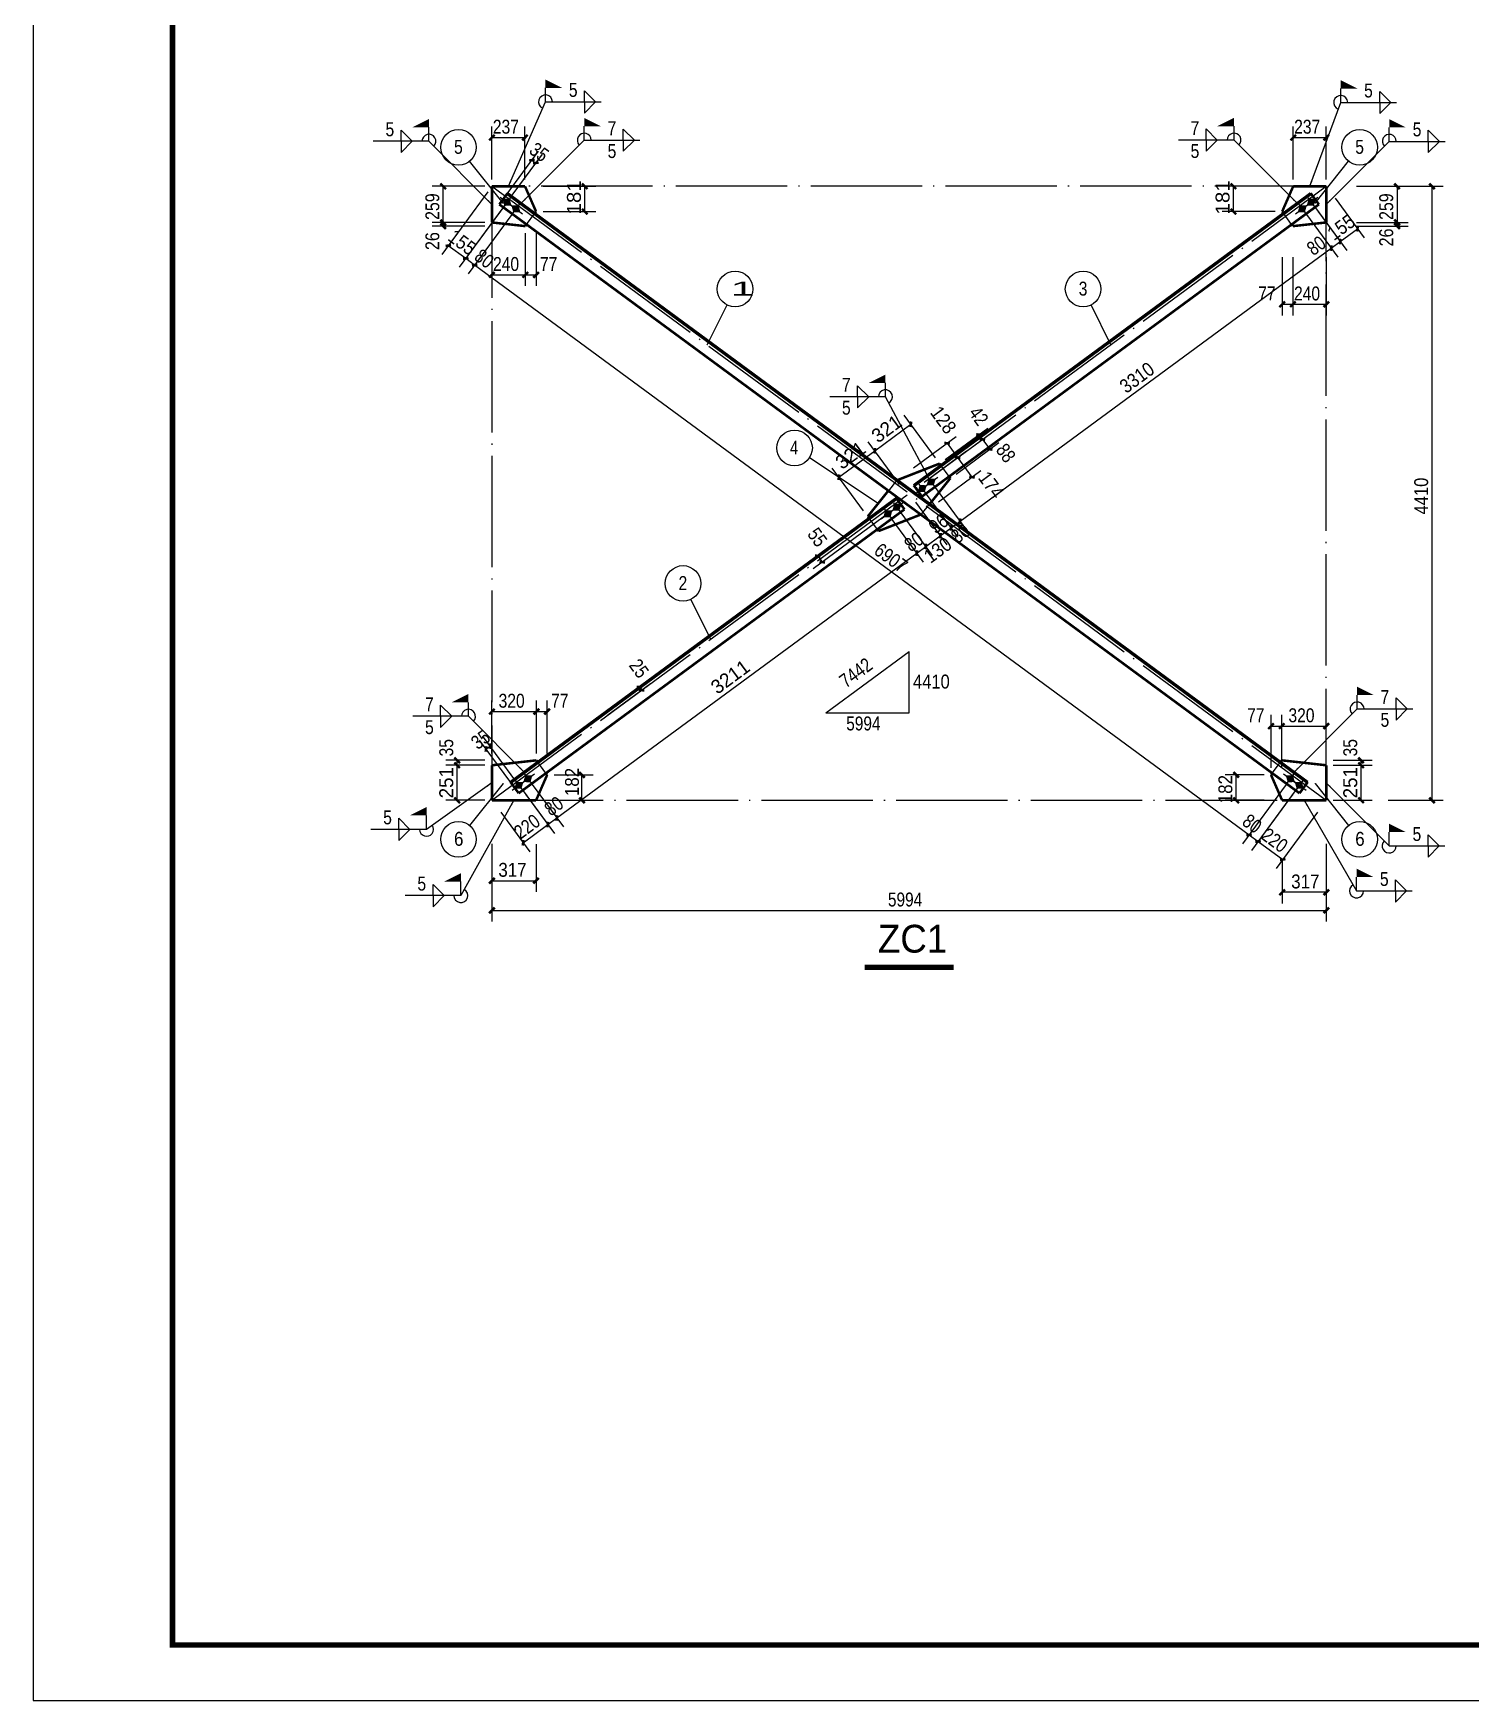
# Model space of a CAD drawing. Extents: x 3335981 to 3441081, y -1122115 to -866695.
# Drawn here: x 3335981 to 3361795, y -1122115 to -1092178 of the extents above; entities that cross this region are included whole.
import ezdxf

# ---------------------------------------------------------------- set-up
doc = ezdxf.new("R2010")
doc.units = 0
doc.header["$LTSCALE"] = 1000
doc.header["$MEASUREMENT"] = 0
doc.linetypes.add('2', pattern=[3800, 3000, -300, 200, -300])
doc.linetypes.add('DOTE', pattern=[2.42, 2, -0.2, 0.02, -0.2])
for name, color, linetype in [('10', 2, 'Continuous'), ('180', 253, '2'), ('35', 253, 'Continuous'), ('PUB_TITLE', 4, 'Continuous'), ('尺寸标注', 253, 'Continuous'), ('焊缝标注', 1, 'Continuous'), ('编号标注', 253, 'Continuous')]:
    doc.layers.add(name, color=color, linetype=linetype)
doc.styles.get("Standard").update_dxf_attribs({"font": 'sa-rs.shx', "width": 0.8, "bigfont": 'GBCBIG.shx'})

msp = doc.modelspace()

# ---------------------------------------------------------------- linework, layer by layer
at = {"layer": '10', "color": 253, "linetype": 'ByBlock'}
for p, q in [((3344366, -1095122), (3344608, -1095299)), ((3344546, -1095130), (3344428, -1095291)), ((3344527, -1095240), (3344769, -1095418)), ((3344707, -1095248), (3344589, -1095409)), ((3358650, -1095418), (3358891, -1095240)), ((3358711, -1095248), (3358830, -1095409)), ((3358811, -1095299), (3359052, -1095122)), ((3358872, -1095130), (3358991, -1095291)), ((3351984, -1100322), (3352226, -1100144)), ((3352046, -1100152), (3352165, -1100313)), ((3351823, -1100440), (3352065, -1100262)), ((3351885, -1100271), (3352003, -1100432)), ((3351207, -1100893), (3351449, -1100716)), ((3351269, -1100724), (3351387, -1100885)), ((3351368, -1100775), (3351610, -1100597)), ((3351430, -1100605), (3351548, -1100767)), ((3344581, -1105769), (3344823, -1105591)), ((3344742, -1105650), (3344984, -1105472)), ((3344804, -1105481), (3344922, -1105642)), ((3358435, -1105472), (3358677, -1105650)), ((3358615, -1105481), (3358496, -1105642)), ((3358596, -1105591), (3358838, -1105769)), ((3344642, -1105599), (3344761, -1105760)), ((3358776, -1105599), (3358658, -1105760))]:
    msp.add_line(p, q, dxfattribs=at)
at = {"layer": '10', "color": 1, "const_width": 45}
for points in [[(3344435, -1095172), (3344457, -1095251), (3344539, -1095249), (3344517, -1095170), (3344435, -1095172)], [(3344596, -1095290), (3344618, -1095369), (3344700, -1095367), (3344678, -1095289), (3344596, -1095290)], [(3358718, -1095367), (3358800, -1095369), (3358823, -1095290), (3358741, -1095289), (3358718, -1095367)], [(3358879, -1095249), (3358961, -1095251), (3358984, -1095172), (3358902, -1095170), (3358879, -1095249)], [(3352053, -1100271), (3352135, -1100273), (3352158, -1100194), (3352076, -1100193), (3352053, -1100271)], [(3351892, -1100390), (3351974, -1100392), (3351997, -1100313), (3351915, -1100311), (3351892, -1100390)], [(3351276, -1100843), (3351358, -1100845), (3351380, -1100766), (3351298, -1100764), (3351276, -1100843)], [(3351437, -1100725), (3351519, -1100726), (3351542, -1100648), (3351460, -1100646), (3351437, -1100725)], [(3344810, -1105600), (3344892, -1105602), (3344915, -1105523), (3344833, -1105521), (3344810, -1105600)], [(3358503, -1105523), (3358526, -1105602), (3358608, -1105600), (3358585, -1105521), (3358503, -1105523)], [(3344649, -1105718), (3344731, -1105720), (3344754, -1105641), (3344672, -1105640), (3344649, -1105718)], [(3358664, -1105641), (3358687, -1105720), (3358769, -1105718), (3358746, -1105640), (3358664, -1105641)]]:
    msp.add_lwpolyline(points, dxfattribs=at)
at = {"layer": '10', "const_width": 15}
for points in [[(3344494, -1095210, 1), (3344479, -1095210, 1), (3344494, -1095210, 1)], [(3344656, -1095329, 1), (3344641, -1095329, 1), (3344656, -1095329, 1)], [(3358778, -1095329, 1), (3358763, -1095329, 1), (3358778, -1095329, 1)], [(3358939, -1095210, 1), (3358924, -1095210, 1), (3358939, -1095210, 1)], [(3351952, -1100351, 1), (3351937, -1100351, 1), (3351952, -1100351, 1)], [(3352113, -1100233, 1), (3352098, -1100233, 1), (3352113, -1100233, 1)], [(3351336, -1100805, 1), (3351321, -1100805, 1), (3351336, -1100805, 1)], [(3351497, -1100686, 1), (3351482, -1100686, 1), (3351497, -1100686, 1)], [(3344870, -1105561, 1), (3344855, -1105561, 1), (3344870, -1105561, 1)], [(3358563, -1105561, 1), (3358548, -1105561, 1), (3358563, -1105561, 1)], [(3344709, -1105680, 1), (3344694, -1105680, 1), (3344709, -1105680, 1)], [(3358724, -1105680, 1), (3358709, -1105680, 1), (3358724, -1105680, 1)]]:
    msp.add_lwpolyline(points, format="xyb", close=True, dxfattribs=at)
at = {"layer": '180', "color": 253, "linetype": 'DOTE'}
for p, q in [((3359202, -1094924), (3344217, -1094924)), ((3344217, -1094924), (3344217, -1105949)), ((3344217, -1094924), (3359202, -1105949)), ((3344217, -1105949), (3359202, -1094924)), ((3359202, -1105949), (3359202, -1094924)), ((3344217, -1105949), (3359202, -1105949))]:
    msp.add_line(p, q, dxfattribs=at)
at = {"layer": '180', "color": 2, "linetype": 'ByBlock'}
for p, q in [((3344839, -1095609), (3344987, -1095408)), ((3358579, -1095609), (3358431, -1095408)), ((3351499, -1100199), (3351486, -1100205)), ((3352430, -1100134), (3352282, -1099932)), ((3351486, -1100205), (3351337, -1100390)), ((3351933, -1100813), (3352081, -1100627)), ((3350989, -1100883), (3351137, -1101085)), ((3351919, -1100818), (3351933, -1100813)), ((3345187, -1105462), (3345039, -1105261)), ((3358231, -1105462), (3358379, -1105261))]:
    msp.add_line(p, q, dxfattribs=at)
at = {"layer": '180', "color": 253, "linetype": 'ByBlock'}
for p, q in [((3350211, -1104376), (3351709, -1103274)), ((3351709, -1104376), (3351709, -1103274)), ((3350211, -1104376), (3351709, -1104376))]:
    msp.add_line(p, q, dxfattribs=at)
at = {"layer": '180', "color": 2, "const_width": 45}
for points in [[(3344811, -1094924), (3344217, -1094924)], [(3344217, -1094924), (3344217, -1095573)], [(3344498, -1095048), (3344350, -1095249)], [(3344489, -1095060), (3358860, -1105633)], [(3358869, -1105621), (3344498, -1095048)], [(3345010, -1095378), (3344811, -1094924)], [(3358921, -1095048), (3351792, -1100292)], [(3351801, -1100304), (3358929, -1095060)], [(3358409, -1095378), (3358608, -1094924)], [(3358608, -1094924), (3359202, -1094924)], [(3359069, -1095249), (3358921, -1095048)], [(3359202, -1094924), (3359202, -1095573)], [(3344350, -1095249), (3358721, -1105822)], [(3344987, -1095408), (3345010, -1095378)], [(3351940, -1100494), (3359069, -1095249)], [(3358431, -1095408), (3358409, -1095378)], [(3344217, -1095573), (3344817, -1095639)], [(3344817, -1095639), (3344839, -1095609)], [(3358602, -1095639), (3358579, -1095609)], [(3359202, -1095573), (3358602, -1095639)], [(3352259, -1099902), (3351499, -1100199)], [(3352282, -1099932), (3352259, -1099902)], [(3352081, -1100627), (3352452, -1100164)], [(3352452, -1100164), (3352430, -1100134)], [(3351478, -1100523), (3344550, -1105621)], [(3351337, -1100390), (3350967, -1100853)], [(3351626, -1100725), (3351478, -1100523)], [(3351792, -1100292), (3351940, -1100494)], [(3344559, -1105633), (3351487, -1100535)], [(3344698, -1105822), (3351626, -1100725)], [(3351159, -1101115), (3351919, -1100818)], [(3350967, -1100853), (3350989, -1100883)], [(3351137, -1101085), (3351159, -1101115)], [(3345017, -1105231), (3344217, -1105320)], [(3345039, -1105261), (3345017, -1105231)], [(3358379, -1105261), (3358402, -1105231)], [(3358402, -1105231), (3359202, -1105320)], [(3344217, -1105320), (3344217, -1105949)], [(3345010, -1105949), (3345209, -1105492)], [(3345209, -1105492), (3345187, -1105462)], [(3358209, -1105492), (3358231, -1105462)], [(3358409, -1105949), (3358209, -1105492)], [(3359202, -1105320), (3359202, -1105949)], [(3344550, -1105621), (3344698, -1105822)], [(3358721, -1105822), (3358869, -1105621)], [(3344217, -1105949), (3345010, -1105949)], [(3359202, -1105949), (3358409, -1105949)]]:
    msp.add_lwpolyline(points, dxfattribs=at)
at = {"layer": '35', "const_width": 95}
msp.add_lwpolyline([(3350909, -1108949), (3352509, -1108949)], dxfattribs=at)
at = {"layer": 'PUB_TITLE', "linetype": 'ByBlock'}
msp.add_lwpolyline([(3335981, -1122115), (3441081, -1122115), (3441081, -1062715), (3335981, -1062715)], close=True, dxfattribs=at)
at = {"layer": 'PUB_TITLE', "linetype": 'ByBlock', "const_width": 100}
msp.add_lwpolyline([(3338481, -1121115), (3440081, -1121115), (3440081, -1063715), (3338481, -1063715)], close=True, dxfattribs=at)
at = {"layer": '尺寸标注', "color": 253, "linetype": 'ByBlock'}
for p, q in [((3344217, -1094799), (3344217, -1093849)), ((3344811, -1094799), (3344811, -1093849)), ((3358608, -1094799), (3358608, -1093849)), ((3359202, -1094799), (3359202, -1093849)), ((3344491, -1095058), (3345054, -1094293)), ((3344561, -1095110), (3345124, -1094345)), ((3344092, -1094924), (3343142, -1094924)), ((3344143, -1095024), (3343316, -1096149)), ((3345135, -1094924), (3346085, -1094924)), ((3358284, -1094924), (3357334, -1094924)), ((3359742, -1094924), (3360673, -1094924)), ((3360316, -1094924), (3361301, -1094924)), ((3344455, -1095254), (3343628, -1096378)), ((3344413, -1095311), (3343628, -1096378)), ((3345135, -1095378), (3346085, -1095378)), ((3358284, -1095378), (3357334, -1095378)), ((3359006, -1095311), (3359569, -1096076)), ((3359048, -1095368), (3359569, -1096076)), ((3359360, -1095138), (3359881, -1095847)), ((3344092, -1095573), (3343142, -1095573)), ((3344092, -1095573), (3343142, -1095573)), ((3344092, -1095639), (3343142, -1095639)), ((3344574, -1095430), (3343789, -1096497)), ((3344574, -1095430), (3343789, -1096497)), ((3358845, -1095430), (3359408, -1096195)), ((3358845, -1095430), (3359408, -1096195)), ((3359742, -1095573), (3360673, -1095573)), ((3359742, -1095639), (3360673, -1095639)), ((3344217, -1095764), (3344217, -1096714)), ((3344817, -1095764), (3344817, -1096714)), ((3344817, -1095764), (3344817, -1096714)), ((3345010, -1095764), (3345010, -1096714)), ((3358409, -1096198), (3358409, -1097243)), ((3358602, -1096198), (3358602, -1097243)), ((3359202, -1096198), (3359202, -1097243)), ((3352185, -1099801), (3351622, -1099036)), ((3352360, -1099828), (3353125, -1099265)), ((3351539, -1100277), (3350976, -1099512)), ((3351539, -1100277), (3350976, -1099512)), ((3351788, -1099982), (3352553, -1099419)), ((3352422, -1099912), (3353187, -1099349)), ((3352422, -1099912), (3353187, -1099349)), ((3352553, -1100090), (3353318, -1099527)), ((3351977, -1100239), (3352742, -1099676)), ((3351977, -1100239), (3352742, -1099676)), ((3350893, -1100753), (3350330, -1099987)), ((3352235, -1100590), (3353000, -1100027)), ((3352018, -1100452), (3352581, -1101217)), ((3352018, -1100452), (3352581, -1101217)), ((3352179, -1100333), (3352742, -1101099)), ((3352179, -1100333), (3352742, -1101099)), ((3351277, -1100672), (3349908, -1101679)), ((3351358, -1100782), (3349989, -1101790)), ((3351563, -1100787), (3352126, -1101552)), ((3351563, -1100787), (3352126, -1101552)), ((3351825, -1100594), (3352388, -1101359)), ((3351825, -1100594), (3352388, -1101359)), ((3351402, -1100905), (3351965, -1101670)), ((3351402, -1100905), (3351965, -1101670)), ((3346261, -1104362), (3347027, -1103799)), ((3346301, -1104415), (3347066, -1103852)), ((3344217, -1105106), (3344217, -1104156)), ((3345017, -1105106), (3345017, -1104156)), ((3345017, -1105106), (3345017, -1104156)), ((3345209, -1105106), (3345209, -1104156)), ((3358209, -1105367), (3358209, -1104417)), ((3358402, -1105367), (3358402, -1104417)), ((3358402, -1105367), (3358402, -1104417)), ((3359202, -1105367), (3359202, -1104417)), ((3344557, -1105631), (3343994, -1104866)), ((3344628, -1105579), (3344065, -1104814)), ((3344092, -1105231), (3343392, -1105231)), ((3359327, -1105231), (3360027, -1105231)), ((3344092, -1105320), (3343392, -1105320)), ((3344092, -1105320), (3343392, -1105320)), ((3345334, -1105492), (3346034, -1105492)), ((3358084, -1105492), (3357384, -1105492)), ((3359327, -1105320), (3360027, -1105320)), ((3359327, -1105320), (3360027, -1105320)), ((3344776, -1105781), (3345339, -1106546)), ((3344818, -1105838), (3345339, -1106546)), ((3344937, -1105662), (3345500, -1106427)), ((3344937, -1105662), (3345500, -1106427)), ((3358482, -1105662), (3357696, -1106729)), ((3358482, -1105662), (3357696, -1106729)), ((3358643, -1105781), (3357858, -1106848)), ((3358601, -1105838), (3357858, -1106848)), ((3344092, -1105949), (3343392, -1105949)), ((3344375, -1106163), (3344896, -1106872)), ((3345334, -1105949), (3346034, -1105949)), ((3358084, -1105949), (3357384, -1105949)), ((3359044, -1106163), (3358301, -1107174)), ((3359327, -1105949), (3360027, -1105949)), ((3360316, -1105949), (3361301, -1105949)), ((3344217, -1106730), (3344217, -1108125)), ((3344217, -1106737), (3344217, -1107592)), ((3345010, -1106737), (3345010, -1107592)), ((3359202, -1106730), (3359202, -1108125)), ((3358409, -1106991), (3358409, -1107801)), ((3359202, -1106991), (3359202, -1107801))]:
    msp.add_line(p, q, dxfattribs=at)
at = {"layer": '尺寸标注'}
for p, q in [((3344217, -1094049), (3344811, -1094049)), ((3358608, -1094049), (3359202, -1094049)), ((3344935, -1094454), (3345006, -1094506)), ((3343342, -1095573), (3343342, -1094924)), ((3345885, -1095378), (3345885, -1094924)), ((3357534, -1095378), (3357534, -1094924)), ((3360473, -1094924), (3360473, -1095573)), ((3361101, -1105949), (3361101, -1094924)), ((3343342, -1095639), (3343342, -1095573)), ((3359450, -1095915), (3359762, -1095686)), ((3360473, -1095573), (3360473, -1095639)), ((3343434, -1095988), (3343746, -1096217)), ((3359289, -1096034), (3359450, -1095915)), ((3343746, -1096217), (3343907, -1096336)), ((3352624, -1100938), (3359289, -1096034)), ((3343907, -1096336), (3357815, -1106568)), ((3344217, -1096514), (3344817, -1096514)), ((3344817, -1096514), (3345010, -1096514)), ((3358409, -1097043), (3358602, -1097043)), ((3358602, -1097043), (3359202, -1097043)), ((3351094, -1099673), (3351741, -1099197)), ((3352392, -1099538), (3352581, -1099795)), ((3352964, -1099384), (3353026, -1099468)), ((3353026, -1099468), (3353157, -1099645)), ((3350448, -1100148), (3351094, -1099673)), ((3352581, -1099795), (3352839, -1100146)), ((3352270, -1101198), (3352463, -1101056)), ((3352463, -1101056), (3352624, -1100938)), ((3351847, -1101509), (3352008, -1101391)), ((3352008, -1101391), (3352270, -1101198)), ((3345381, -1106266), (3351847, -1101509)), ((3350069, -1101561), (3350150, -1101671)), ((3346866, -1103917), (3346905, -1103971)), ((3344217, -1104356), (3345017, -1104356)), ((3345017, -1104356), (3345209, -1104356)), ((3358209, -1104617), (3358402, -1104617)), ((3358402, -1104617), (3359202, -1104617)), ((3344113, -1105027), (3344183, -1104975)), ((3343592, -1105320), (3343592, -1105231)), ((3359827, -1105320), (3359827, -1105231)), ((3343592, -1105949), (3343592, -1105320)), ((3345834, -1105949), (3345834, -1105492)), ((3357584, -1105949), (3357584, -1105492)), ((3359827, -1105949), (3359827, -1105320)), ((3344777, -1106711), (3345220, -1106385)), ((3345220, -1106385), (3345381, -1106266)), ((3357815, -1106568), (3357976, -1106687)), ((3357976, -1106687), (3358419, -1107013)), ((3344217, -1107392), (3345010, -1107392)), ((3359202, -1107601), (3358409, -1107601)), ((3344217, -1107925), (3359202, -1107925))]:
    msp.add_line(p, q, dxfattribs=at)
at = {"layer": '尺寸标注', "const_width": 45}
for points in [[(3344167, -1094099), (3344267, -1093999)], [(3344761, -1094099), (3344861, -1093999)], [(3358558, -1094099), (3358658, -1093999)], [(3359152, -1094099), (3359252, -1093999)], [(3344984, -1094446), (3344886, -1094461)], [(3345055, -1094498), (3344956, -1094513)], [(3343292, -1094874), (3343392, -1094974)], [(3345835, -1094874), (3345935, -1094974)], [(3357484, -1094874), (3357584, -1094974)], [(3360423, -1094874), (3360523, -1094974)], [(3361051, -1094874), (3361151, -1094974)], [(3345835, -1095328), (3345935, -1095428)], [(3357484, -1095328), (3357584, -1095428)], [(3343292, -1095523), (3343392, -1095623)], [(3343292, -1095523), (3343392, -1095623)], [(3343292, -1095589), (3343392, -1095689)], [(3359770, -1095636), (3359755, -1095735)], [(3360423, -1095523), (3360523, -1095623)], [(3360423, -1095589), (3360523, -1095689)], [(3343484, -1095980), (3343385, -1095995)], [(3359297, -1095984), (3359282, -1096083)], [(3359297, -1095984), (3359282, -1096083)], [(3359458, -1095866), (3359443, -1095965)], [(3359458, -1095866), (3359443, -1095965)], [(3343796, -1096210), (3343697, -1096225)], [(3343796, -1096210), (3343697, -1096225)], [(3343957, -1096328), (3343858, -1096343)], [(3343957, -1096328), (3343858, -1096343)], [(3344167, -1096564), (3344267, -1096464)], [(3344767, -1096564), (3344867, -1096464)], [(3344767, -1096564), (3344867, -1096464)], [(3344960, -1096564), (3345060, -1096464)], [(3358359, -1097093), (3358459, -1096993)], [(3358552, -1097093), (3358652, -1096993)], [(3359152, -1097093), (3359252, -1096993)], [(3351748, -1099148), (3351733, -1099247)], [(3351102, -1099623), (3351087, -1099722)], [(3351102, -1099623), (3351087, -1099722)], [(3352441, -1099545), (3352342, -1099530)], [(3353014, -1099391), (3352915, -1099376)], [(3353075, -1099475), (3352976, -1099460)], [(3353075, -1099475), (3352976, -1099460)], [(3352630, -1099803), (3352531, -1099787)], [(3352630, -1099803), (3352531, -1099787)], [(3353206, -1099653), (3353107, -1099638)], [(3350456, -1100099), (3350441, -1100198)], [(3352889, -1100154), (3352790, -1100138)], [(3352470, -1101007), (3352455, -1101106)], [(3352470, -1101007), (3352455, -1101106)], [(3352631, -1100888), (3352616, -1100987)], [(3352631, -1100888), (3352616, -1100987)], [(3352015, -1101341), (3352000, -1101440)], [(3352015, -1101341), (3352000, -1101440)], [(3352277, -1101149), (3352262, -1101247)], [(3352277, -1101149), (3352262, -1101247)], [(3350118, -1101568), (3350019, -1101553)], [(3350200, -1101679), (3350101, -1101664)], [(3351854, -1101460), (3351839, -1101559)], [(3351854, -1101460), (3351839, -1101559)], [(3346915, -1103925), (3346816, -1103910)], [(3346954, -1103978), (3346856, -1103963)], [(3344167, -1104406), (3344267, -1104306)], [(3344967, -1104406), (3345067, -1104306)], [(3344967, -1104406), (3345067, -1104306)], [(3345159, -1104406), (3345259, -1104306)], [(3358159, -1104667), (3358259, -1104567)], [(3358352, -1104667), (3358452, -1104567)], [(3358352, -1104667), (3358452, -1104567)], [(3359152, -1104667), (3359252, -1104567)], [(3344120, -1104977), (3344105, -1105076)], [(3344191, -1104926), (3344176, -1105024)], [(3343542, -1105181), (3343642, -1105281)], [(3343542, -1105270), (3343642, -1105370)], [(3343542, -1105270), (3343642, -1105370)], [(3359777, -1105181), (3359877, -1105281)], [(3359777, -1105270), (3359877, -1105370)], [(3359777, -1105270), (3359877, -1105370)], [(3345784, -1105442), (3345884, -1105542)], [(3357534, -1105442), (3357634, -1105542)], [(3343542, -1105899), (3343642, -1105999)], [(3345784, -1105899), (3345884, -1105999)], [(3357534, -1105899), (3357634, -1105999)], [(3359777, -1105899), (3359877, -1105999)], [(3361051, -1105899), (3361151, -1105999)], [(3345228, -1106335), (3345213, -1106434)], [(3345228, -1106335), (3345213, -1106434)], [(3345389, -1106217), (3345374, -1106316)], [(3345389, -1106217), (3345374, -1106316)], [(3344785, -1106661), (3344770, -1106760)], [(3357864, -1106561), (3357766, -1106576)], [(3357864, -1106561), (3357766, -1106576)], [(3358025, -1106679), (3357927, -1106694)], [(3358025, -1106679), (3357927, -1106694)], [(3358469, -1107005), (3358370, -1107020)], [(3344167, -1107442), (3344267, -1107342)], [(3344960, -1107442), (3345060, -1107342)], [(3358359, -1107651), (3358459, -1107551)], [(3359152, -1107651), (3359252, -1107551)], [(3344167, -1107975), (3344267, -1107875)], [(3359152, -1107975), (3359252, -1107875)]]:
    msp.add_lwpolyline(points, dxfattribs=at)
at = {"layer": '焊缝标注', "color": 253, "linetype": 'ByBlock'}
for p, q in [((3345179, -1093408), (3345179, -1093158)), ((3345879, -1093208), (3346079, -1093408)), ((3345879, -1093408), (3345879, -1093208)), ((3359461, -1093419), (3359461, -1093169)), ((3360161, -1093219), (3360361, -1093419)), ((3360161, -1093419), (3360161, -1093219)), ((3345179, -1093408), (3346179, -1093408)), ((3345879, -1093608), (3346079, -1093408)), ((3345879, -1093408), (3345879, -1093608)), ((3359461, -1093419), (3360461, -1093419)), ((3360161, -1093619), (3360361, -1093419)), ((3360161, -1093419), (3360161, -1093619)), ((3342786, -1094115), (3342586, -1093915)), ((3342586, -1094115), (3342586, -1093915)), ((3343086, -1094115), (3343086, -1093865)), ((3345875, -1094096), (3345875, -1093846)), ((3346575, -1093896), (3346775, -1094096)), ((3346575, -1094096), (3346575, -1093896)), ((3357245, -1094095), (3357045, -1093895)), ((3357045, -1094095), (3357045, -1093895)), ((3357545, -1094095), (3357545, -1093845)), ((3360334, -1094117), (3360334, -1093867)), ((3343086, -1094115), (3342086, -1094115)), ((3342786, -1094115), (3342586, -1094315)), ((3342586, -1094115), (3342586, -1094315)), ((3345875, -1094096), (3346875, -1094096)), ((3346575, -1094296), (3346775, -1094096)), ((3346575, -1094096), (3346575, -1094296)), ((3357545, -1094095), (3356545, -1094095)), ((3357245, -1094095), (3357045, -1094295)), ((3357045, -1094095), (3357045, -1094295)), ((3360334, -1094117), (3361334, -1094117)), ((3361034, -1093917), (3361234, -1094117)), ((3361034, -1094117), (3361034, -1093917)), ((3361034, -1094317), (3361234, -1094117)), ((3361034, -1094117), (3361034, -1094317)), ((3351284, -1098704), (3350284, -1098704)), ((3350984, -1098704), (3350784, -1098504)), ((3350784, -1098704), (3350784, -1098504)), ((3350984, -1098704), (3350784, -1098904)), ((3350784, -1098704), (3350784, -1098904)), ((3351284, -1098704), (3351284, -1098454)), ((3359756, -1104309), (3359756, -1104059)), ((3343496, -1104440), (3343296, -1104240)), ((3343296, -1104440), (3343296, -1104240)), ((3343796, -1104440), (3343796, -1104190)), ((3359756, -1104309), (3360756, -1104309)), ((3360456, -1104109), (3360656, -1104309)), ((3360456, -1104309), (3360456, -1104109)), ((3360456, -1104509), (3360656, -1104309)), ((3360456, -1104309), (3360456, -1104509)), ((3343796, -1104440), (3342796, -1104440)), ((3343496, -1104440), (3343296, -1104640)), ((3343296, -1104440), (3343296, -1104640)), ((3343044, -1106470), (3342044, -1106470)), ((3342744, -1106470), (3342544, -1106270)), ((3342544, -1106470), (3342544, -1106270)), ((3342744, -1106470), (3342544, -1106670)), ((3342544, -1106470), (3342544, -1106670)), ((3343044, -1106470), (3343044, -1106220)), ((3360331, -1106769), (3360331, -1106519)), ((3360331, -1106769), (3361331, -1106769)), ((3361031, -1106569), (3361231, -1106769)), ((3361031, -1106769), (3361031, -1106569)), ((3361031, -1106969), (3361231, -1106769)), ((3361031, -1106769), (3361031, -1106969)), ((3359745, -1107576), (3359745, -1107326)), ((3360445, -1107376), (3360645, -1107576)), ((3360445, -1107576), (3360445, -1107376)), ((3343659, -1107659), (3342659, -1107659)), ((3343359, -1107659), (3343159, -1107459)), ((3343159, -1107659), (3343159, -1107459)), ((3343359, -1107659), (3343159, -1107859)), ((3343159, -1107659), (3343159, -1107859)), ((3343659, -1107659), (3343659, -1107409)), ((3359745, -1107576), (3360745, -1107576)), ((3360445, -1107776), (3360645, -1107576)), ((3360445, -1107576), (3360445, -1107776))]:
    msp.add_line(p, q, dxfattribs=at)
at = {"layer": '焊缝标注'}
for p, q in [((3344514, -1094924), (3345179, -1093408)), ((3358905, -1094924), (3359461, -1093419)), ((3344217, -1095248), (3343086, -1094115)), ((3344743, -1095228), (3345875, -1094096)), ((3358676, -1095228), (3357545, -1094095)), ((3359202, -1095248), (3360334, -1094117)), ((3352041, -1100118), (3351284, -1098704)), ((3358624, -1105441), (3359756, -1104309)), ((3344794, -1105441), (3343796, -1104440)), ((3344217, -1105634), (3343044, -1106470)), ((3359202, -1105634), (3360331, -1106769)), ((3344613, -1105949), (3343659, -1107659)), ((3358805, -1105949), (3359745, -1107576))]:
    msp.add_line(p, q, dxfattribs=at)
for centre, start, end in [((3345179, -1093408), 0, 246.2937), ((3359461, -1093419), 0, 249.6961), ((3343086, -1094115), 314.9315, 180), ((3345875, -1094096), 0, 224.9772), ((3357545, -1094095), 314.9315, 180), ((3360334, -1094117), 0, 224.9772), ((3351284, -1098704), 298.183, 180), ((3343796, -1104440), 314.9315, 180), ((3359756, -1104309), 0, 224.9772), ((3343044, -1106470), 180, 35.4816), ((3360331, -1106769), 134.8403, 0), ((3343659, -1107659), 180, 60.8359), ((3359745, -1107576), 120.0073, 0)]:
    msp.add_arc(centre, 125, start, end, dxfattribs=at)
for points in [[(3345179, -1093158), (3345479, -1093158), (3345179, -1093008)], [(3359461, -1093169), (3359761, -1093169), (3359461, -1093019)], [(3343086, -1093865), (3342786, -1093865), (3343086, -1093715)], [(3345875, -1093846), (3346175, -1093846), (3345875, -1093696)], [(3357545, -1093845), (3357245, -1093845), (3357545, -1093695)], [(3360334, -1093867), (3360634, -1093867), (3360334, -1093717)], [(3344514, -1094924), (3344568, -1094838), (3344540, -1094826)], [(3358905, -1094924), (3358954, -1094835), (3358925, -1094825)], [(3344217, -1095248), (3344157, -1095167), (3344136, -1095188)], [(3344743, -1095228), (3344824, -1095168), (3344803, -1095147)], [(3358676, -1095228), (3358616, -1095146), (3358595, -1095168)], [(3359202, -1095248), (3359283, -1095188), (3359262, -1095167)], [(3351284, -1098454), (3350984, -1098454), (3351284, -1098304)], [(3352041, -1100118), (3352007, -1100023), (3351981, -1100037)], [(3343796, -1104190), (3343496, -1104190), (3343796, -1104040)], [(3359756, -1104059), (3360056, -1104059), (3359756, -1103909)], [(3344794, -1105441), (3344734, -1105360), (3344713, -1105381)], [(3358624, -1105441), (3358705, -1105381), (3358684, -1105360)], [(3344217, -1105634), (3344127, -1105680), (3344144, -1105704)], [(3359202, -1105634), (3359262, -1105716), (3359283, -1105695)], [(3343044, -1106220), (3342744, -1106220), (3343044, -1106070)], [(3344613, -1105949), (3344551, -1106029), (3344578, -1106043)], [(3358805, -1105949), (3358842, -1106043), (3358868, -1106028)], [(3360331, -1106519), (3360631, -1106519), (3360331, -1106369)], [(3343659, -1107409), (3343359, -1107409), (3343659, -1107259)], [(3359745, -1107326), (3360045, -1107326), (3359745, -1107176)]]:
    msp.add_solid(points, dxfattribs=at)
at = {"layer": '编号标注', "color": 253, "linetype": 'ByBlock'}
for p, q in [((3344417, -1095224), (3343817, -1094474)), ((3359002, -1095224), (3359602, -1094474)), ((3348084, -1097769), (3348441, -1097055)), ((3355335, -1097769), (3354978, -1097055)), ((3351152, -1100622), (3349918, -1099799)), ((3348149, -1103055), (3347792, -1102342)), ((3344417, -1105649), (3343817, -1106399)), ((3359002, -1105649), (3359602, -1106399))]:
    msp.add_line(p, q, dxfattribs=at)
at = {"layer": '编号标注', "const_width": 10}
for points in [[(3344422, -1095224, 1), (3344412, -1095224, 1), (3344422, -1095224, 1)], [(3359007, -1095224, 1), (3358997, -1095224, 1), (3359007, -1095224, 1)], [(3348089, -1097769, 1), (3348079, -1097769, 1), (3348089, -1097769, 1)], [(3355340, -1097769, 1), (3355330, -1097769, 1), (3355340, -1097769, 1)], [(3351157, -1100622, 1), (3351147, -1100622, 1), (3351157, -1100622, 1)], [(3348154, -1103055, 1), (3348144, -1103055, 1), (3348154, -1103055, 1)], [(3344422, -1105649, 1), (3344412, -1105649, 1), (3344422, -1105649, 1)], [(3359007, -1105649, 1), (3358997, -1105649, 1), (3359007, -1105649, 1)]]:
    msp.add_lwpolyline(points, format="xyb", close=True, dxfattribs=at)
at = {"layer": '编号标注'}
for centre in [(3343617, -1094224), (3359802, -1094224), (3348584, -1096769), (3354835, -1096769), (3349652, -1099622), (3347649, -1102055), (3343617, -1106649), (3359802, -1106649)]:
    msp.add_circle(centre, 320, dxfattribs=at)

# ---------------------------------------------------------------- texts
at = {"layer": '180', "width": 0.840002}
msp.add_text('7442', height=250, rotation=36.3433, dxfattribs=at).set_placement((3350575, -1103943))
at = {"layer": '180'}
for s, width, p in [('4410', 0.887999, (3351779, -1103942)), ('5994', 0.828803, (3350580, -1104694))]:
    msp.add_text(s, height=250, dxfattribs=dict(at, width=width)).set_placement(p)
at = {"layer": '35', "width": 0.986089}
msp.add_text('ZC1', height=500, dxfattribs=at).set_placement((3351149, -1108684))
at = {"layer": '尺寸标注'}
for s, width, p in [('237', 0.840001, (3344234, -1093979)), ('237', 0.839999, (3358625, -1093979)), ('240', 0.840001, (3344237, -1096444)), ('77', 0.840002, (3345080, -1096444)), ('77', 0.839998, (3357979, -1096973)), ('240', 0.840004, (3358622, -1096973)), ('320', 0.840001, (3344337, -1104286)), ('77', 0.840002, (3345279, -1104286)), ('77', 0.839998, (3357779, -1104547)), ('320', 0.839999, (3358522, -1104547)), ('317', 0.907199, (3344333, -1107322)), ('317', 0.907199, (3358572, -1107531)), ('5994', 0.828799, (3351329, -1107855))]:
    msp.add_text(s, height=250, dxfattribs=dict(at, width=width)).set_placement(p)
for s, rotation, width, p in [('35', 323.6571, 0.839999, (3344867, -1094317)), ('259', 90, 0.855848, (3343272, -1095528)), ('181', 90, 1.10634, (3345815, -1095431)), ('181', 90, 1.10634, (3357464, -1095431)), ('259', 90, 0.855848, (3360403, -1095528)), ('155', 36.3435, 0.907198, (3359339, -1095910)), ('26', 90, 0.865453, (3360403, -1096003)), ('26', 90, 0.865453, (3343272, -1096069)), ('155', 323.6567, 0.907202, (3343406, -1095880)), ('80', 36.3433, 0.840004, (3358970, -1096181)), ('80', 323.6567, 0.840004, (3343881, -1096230)), ('3310', 36.3431, 0.887999, (3355609, -1098654)), ('128', 306.3432, 0.907195, (3352075, -1098989)), ('42', 306.3433, 0.840004, (3352766, -1098996)), ('321', 36.3433, 1.008003, (3351151, -1099545)), ('321', 36.343, 1.007999, (3350504, -1100020)), ('88', 306.3436, 0.839998, (3353255, -1099660)), ('174', 306.3433, 0.889414, (3352937, -1100161)), ('4410', 90, 0.887999, (3361031, -1100816)), ('96', 36.3429, 0.865454, (3352180, -1101177)), ('55', 306.3436, 0.839998, (3349870, -1101173)), ('80', 36.3432, 0.839993, (3352579, -1101349)), ('6907', 323.6568, 0.839997, (3351059, -1101511)), ('80', 36.3433, 0.840004, (3351741, -1101500)), ('130', 36.3433, 0.907202, (3352094, -1101706)), ('25', 306.3434, 0.840001, (3346667, -1103529)), ('3211', 36.3433, 1.019018, (3348266, -1104057)), ('35', 36.3432, 0.839999, (3343961, -1105051)), ('35', 90, 0.839998, (3343522, -1105161)), ('35', 90, 0.839998, (3359757, -1105161)), ('251', 90, 1.007999, (3343522, -1105914)), ('182', 90, 0.907202, (3345780, -1105873)), ('182', 90, 0.907202, (3357514, -1106001)), ('251', 90, 1.007999, (3359757, -1105914)), ('80', 36.3432, 0.839999, (3345277, -1106245)), ('220', 36.3433, 0.839997, (3344732, -1106657)), ('80', 323.6569, 0.840002, (3357671, -1106375)), ('220', 323.6569, 0.840001, (3358014, -1106627))]:
    msp.add_text(s, height=250, rotation=rotation, dxfattribs=dict(at, width=width)).set_placement(p)
at = {"layer": '焊缝标注'}
for s, width, p in [('5', 0.840005, (3345599, -1093318)), ('5', 0.839996, (3359881, -1093329)), ('5', 0.839996, (3342306, -1094025)), ('7', 0.840005, (3346295, -1094006)), ('7', 0.839996, (3356765, -1094005)), ('5', 0.840015, (3360754, -1094027)), ('5', 0.840005, (3346295, -1094416)), ('5', 0.839996, (3356765, -1094415)), ('7', 0.839996, (3350504, -1098614)), ('5', 0.839996, (3350504, -1099024)), ('7', 0.839996, (3360176, -1104219)), ('7', 0.840005, (3343016, -1104350)), ('5', 0.839996, (3360176, -1104629)), ('5', 0.840005, (3343016, -1104760)), ('5', 0.840005, (3342264, -1106380)), ('5', 0.839996, (3360751, -1106679)), ('5', 0.840005, (3342879, -1107569)), ('5', 0.839996, (3360165, -1107486))]:
    msp.add_text(s, height=250, dxfattribs=dict(at, width=width)).set_placement(p)
at = {"layer": '编号标注'}
for s, width, p in [('5', 0.839996, (3343537, -1094341)), ('5', 0.839996, (3359722, -1094341)), ('1', 2.35199, (3348504, -1096886)), ('3', 0.839996, (3354755, -1096886)), ('4', 0.783997, (3349572, -1099739)), ('2', 0.839996, (3347569, -1102173)), ('6', 0.904611, (3343537, -1106766)), ('6', 0.904611, (3359722, -1106766))]:
    msp.add_text(s, height=250, dxfattribs=dict(at, width=width)).set_placement(p)

doc.saveas('drawing.dxf')
